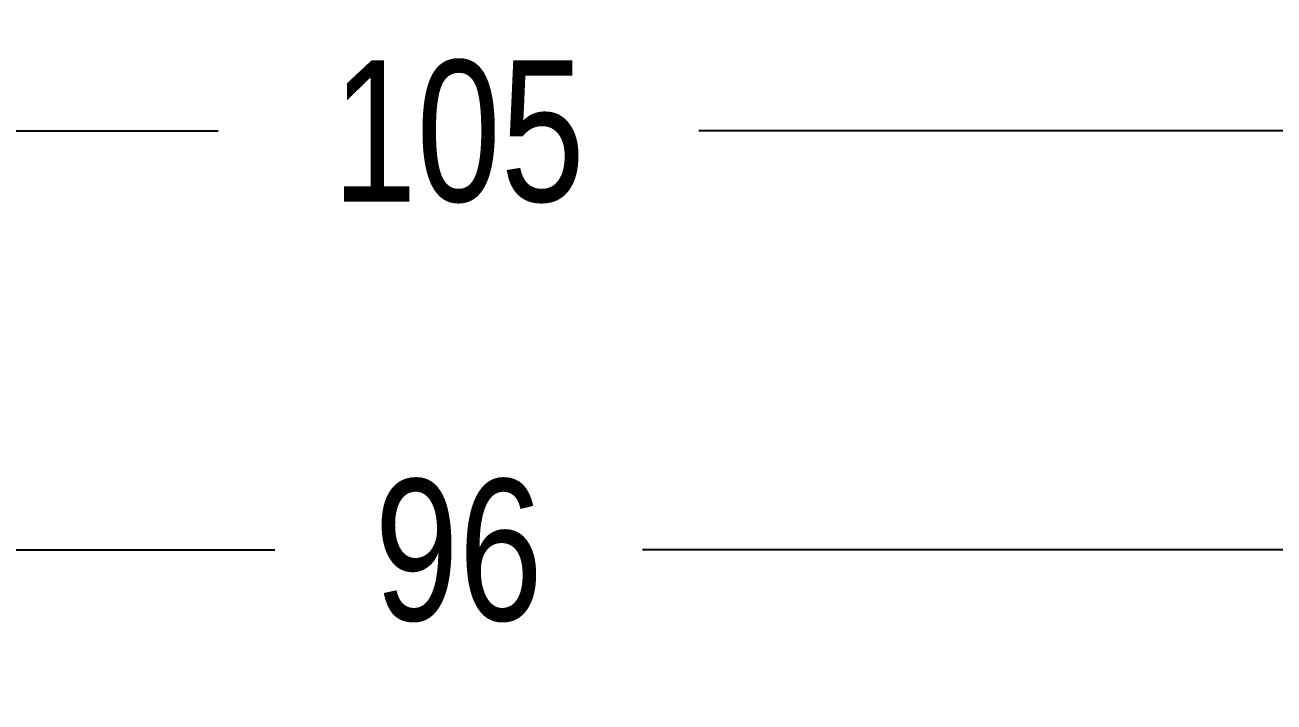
# Model space of a CAD drawing. Header units: millimetres. Extents: x 0 to 297, y 0 to 210.
# Drawn here: x 57.54 to 92.88, y 147.44 to 166.61 of the extents above; entities that cross this region are included whole.
import ezdxf

# ---------------------------------------------------------------- set-up
doc = ezdxf.new("R2010")
doc.units = ezdxf.units.MM
doc.header["$LTSCALE"] = 16.335
doc.layers.get('0').update_dxf_attribs({"linetype": 'CONTINUOUS'})
doc.styles.get("Standard").update_dxf_attribs({"font": 'txt', "width": 0.8})
doc.dimstyles.new('DIMSTYLE_3', dxfattribs={"dimtxt": 4, "dimasz": 4.8, "dimexe": 3, "dimexo": 1.6, "dimgap": 2, "dimtad": 0, "dimtih": 1, "dimtoh": 1, "dimdsep": 46, "dimtxsty": 'Standard', "dimblk": '_FILLED', "dimblk1": '_FILLED', "dimblk2": '_FILLED', "dimcen": 0.09, "dimadec": 0, "dimazin": 0, "dimtp": 0.3, "dimtm": 0.3, "dimtfac": 1, "dimtofl": 0, "dimtmove": 0, "dimatfit": 3, "dimldrblk": '_FILLED', "dimfxl": 1, "dimtolj": 1, "dimarcsym": 0})

# ---------------------------------------------------------------- blocks, each defined once
blk = doc.blocks.new('_FILLED')
at = {"color": 0, "linetype": 'ByBlock'}
blk.add_solid([(0, 0), (-1, 0.1667), (-1, -0.1667)], dxfattribs=at)
blk = doc.blocks.new('*D5')
at = {"color": 2, "linetype": 'Continuous'}
for p, q in [((21.809, 137.888), (21.809, 154.75)), ((117.809, 137.888), (117.809, 154.75)), ((21.809, 151.75), (64.609, 151.75)), ((117.809, 151.75), (75.009, 151.75))]:
    blk.add_line(p, q, dxfattribs=at)
at = {"color": 2, "linetype": 'Continuous', "xscale": 4.8, "yscale": 4.8, "zscale": 4.8, "rotation": 180}
blk.add_blockref('_FILLED', (21.809, 151.75), dxfattribs=at)
at = {"color": 2, "linetype": 'Continuous', "xscale": 4.8, "yscale": 4.8, "zscale": 4.8}
blk.add_blockref('_FILLED', (117.809, 151.75), dxfattribs=at)
at = {"color": 2, "linetype": 'Continuous', "insert": (69.809, 153.75), "char_height": 4, "width": 6.4, "attachment_point": 2, "line_spacing_factor": 0.9}
blk.add_mtext('96', dxfattribs=at)
blk = doc.blocks.new('*D6')
at = {"color": 2, "linetype": 'Continuous'}
for p, q in [((17.309, 140.389), (17.309, 166.61)), ((122.309, 140.389), (122.309, 166.61)), ((17.309, 163.61), (63.009, 163.61)), ((122.309, 163.61), (76.609, 163.61))]:
    blk.add_line(p, q, dxfattribs=at)
at = {"color": 2, "linetype": 'Continuous', "xscale": 4.8, "yscale": 4.8, "zscale": 4.8, "rotation": 180}
blk.add_blockref('_FILLED', (17.309, 163.61), dxfattribs=at)
at = {"color": 2, "linetype": 'Continuous', "xscale": 4.8, "yscale": 4.8, "zscale": 4.8}
blk.add_blockref('_FILLED', (122.309, 163.61), dxfattribs=at)
at = {"color": 2, "linetype": 'Continuous', "insert": (69.809, 165.61), "char_height": 4, "width": 9.6, "attachment_point": 2, "line_spacing_factor": 0.9}
blk.add_mtext('105', dxfattribs=at)

msp = doc.modelspace()

# ---------------------------------------------------------------- dimensions: what is measured, and where the dimension line sits
at = {"color": 2, "linetype": 'Continuous'}
for base, p1, p2, picture, middle in [((17.309, 163.61), (122.309, 138.789), (17.309, 138.789), '*D6', (70.309, 163.61)), ((21.809, 151.75), (117.809, 136.288), (21.809, 136.288), '*D5', (69.809, 151.75))]:
    dim = msp.add_linear_dim(base=base, p1=p1, p2=p2, angle=180, dimstyle='DIMSTYLE_3', dxfattribs=at)
    dim.commit()
    dim.dimension.update_dxf_attribs({"geometry": picture, "text_midpoint": middle, "dimtype": 160})

doc.saveas('drawing.dxf')
